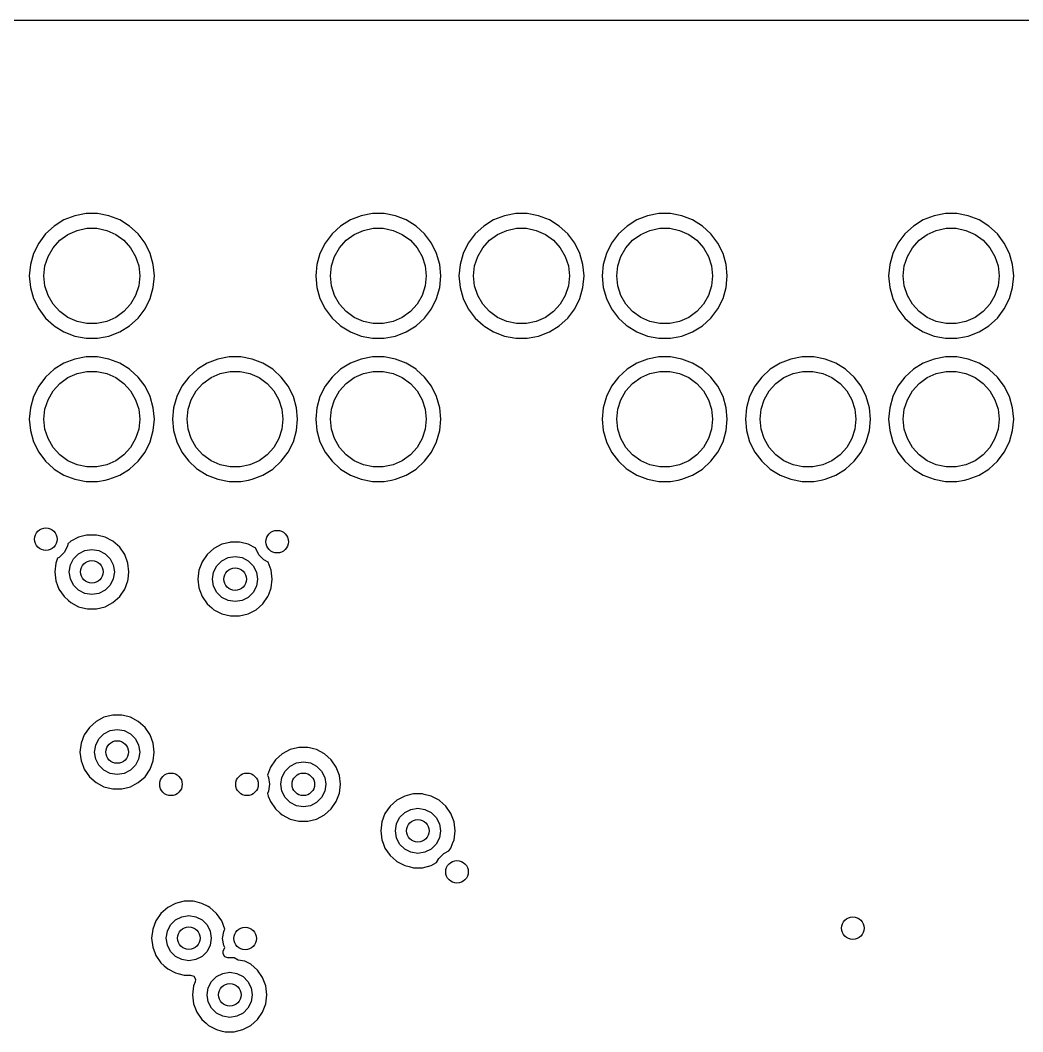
# Model space of a CAD drawing. Extents: x 106.8 to 191.4, y -142.2 to -57.6.
# Drawn here: x 126.21 to 143.99, y -75.55 to -57.61 of the extents above; entities that cross this region are included whole.
import ezdxf

# ---------------------------------------------------------------- set-up
doc = ezdxf.new("R2010")
doc.units = 0
doc.layers.add('BLACK', color=7, linetype='CONTINUOUS')

msp = doc.modelspace()

# ---------------------------------------------------------------- linework, layer by layer
at = {"layer": 'BLACK', "linetype": 'CONTINUOUS'}
for p, q in [((111.602, -57.6091), (186.522, -57.6091)), ((126.983, -61.1507), (126.809, -61.2584)), ((127.174, -61.0767), (126.983, -61.1507)), ((127.375, -61.0391), (127.174, -61.0767)), ((127.579, -61.0391), (127.375, -61.0391)), ((127.375, -61.0391), (127.375, -61.0391)), ((127.781, -61.0767), (127.579, -61.0391)), ((127.579, -61.0391), (127.579, -61.0391)), ((127.972, -61.1507), (127.781, -61.0767)), ((128.146, -61.2584), (127.972, -61.1507)), ((132.063, -61.1507), (131.889, -61.2584)), ((132.254, -61.0767), (132.063, -61.1507)), ((132.455, -61.0391), (132.254, -61.0767)), ((132.659, -61.0391), (132.455, -61.0391)), ((132.455, -61.0391), (132.455, -61.0391)), ((132.861, -61.0767), (132.659, -61.0391)), ((132.659, -61.0391), (132.659, -61.0391)), ((133.052, -61.1507), (132.861, -61.0767)), ((133.226, -61.2584), (133.052, -61.1507)), ((134.603, -61.1507), (134.429, -61.2584)), ((134.794, -61.0767), (134.603, -61.1507)), ((134.995, -61.0391), (134.794, -61.0767)), ((135.199, -61.0391), (134.995, -61.0391)), ((134.995, -61.0391), (134.995, -61.0391)), ((135.401, -61.0767), (135.199, -61.0391)), ((135.199, -61.0391), (135.199, -61.0391)), ((135.592, -61.1507), (135.401, -61.0767)), ((135.766, -61.2584), (135.592, -61.1507)), ((137.143, -61.1507), (136.969, -61.2584)), ((137.334, -61.0767), (137.143, -61.1507)), ((137.535, -61.0391), (137.334, -61.0767)), ((137.739, -61.0391), (137.535, -61.0391)), ((137.535, -61.0391), (137.535, -61.0391)), ((137.941, -61.0767), (137.739, -61.0391)), ((137.739, -61.0391), (137.739, -61.0391)), ((138.132, -61.1507), (137.941, -61.0767)), ((138.306, -61.2584), (138.132, -61.1507)), ((142.223, -61.1507), (142.049, -61.2584)), ((142.414, -61.0767), (142.223, -61.1507)), ((142.615, -61.0391), (142.414, -61.0767)), ((142.819, -61.0391), (142.615, -61.0391)), ((142.615, -61.0391), (142.615, -61.0391)), ((143.021, -61.0767), (142.819, -61.0391)), ((142.819, -61.0391), (142.819, -61.0391)), ((143.212, -61.1507), (143.021, -61.0767)), ((143.386, -61.2584), (143.212, -61.1507)), ((126.809, -61.2584), (126.657, -61.3963)), ((127.052, -61.4075), (127.214, -61.3352)), ((127.214, -61.3352), (127.388, -61.2983)), ((127.388, -61.2983), (127.566, -61.2983)), ((127.566, -61.2983), (127.74, -61.3352)), ((127.74, -61.3352), (127.902, -61.4075)), ((128.297, -61.3963), (128.146, -61.2584)), ((128.146, -61.2584), (128.146, -61.2584)), ((131.889, -61.2584), (131.737, -61.3963)), ((132.132, -61.4075), (132.294, -61.3352)), ((132.294, -61.3352), (132.468, -61.2983)), ((132.468, -61.2983), (132.646, -61.2983)), ((132.646, -61.2983), (132.82, -61.3352)), ((132.82, -61.3352), (132.982, -61.4075)), ((133.377, -61.3963), (133.226, -61.2584)), ((133.226, -61.2584), (133.226, -61.2584)), ((134.429, -61.2584), (134.277, -61.3963)), ((134.672, -61.4075), (134.834, -61.3352)), ((134.834, -61.3352), (135.008, -61.2983)), ((135.008, -61.2983), (135.186, -61.2983)), ((135.186, -61.2983), (135.36, -61.3352)), ((135.36, -61.3352), (135.522, -61.4075)), ((135.917, -61.3963), (135.766, -61.2584)), ((135.766, -61.2584), (135.766, -61.2584)), ((136.969, -61.2584), (136.817, -61.3963)), ((137.212, -61.4075), (137.374, -61.3352)), ((137.374, -61.3352), (137.548, -61.2983)), ((137.548, -61.2983), (137.726, -61.2983)), ((137.726, -61.2983), (137.9, -61.3352)), ((137.9, -61.3352), (138.062, -61.4075)), ((138.457, -61.3963), (138.306, -61.2584)), ((138.306, -61.2584), (138.306, -61.2584)), ((142.049, -61.2584), (141.897, -61.3963)), ((142.292, -61.4075), (142.454, -61.3352)), ((142.454, -61.3352), (142.628, -61.2983)), ((142.628, -61.2983), (142.806, -61.2983)), ((142.806, -61.2983), (142.98, -61.3352)), ((142.98, -61.3352), (143.142, -61.4075)), ((143.537, -61.3963), (143.386, -61.2584)), ((143.386, -61.2584), (143.386, -61.2584)), ((126.657, -61.3963), (126.534, -61.5597)), ((126.789, -61.644), (126.908, -61.5119)), ((126.908, -61.5119), (127.052, -61.4075)), ((127.902, -61.4075), (128.046, -61.5119)), ((128.046, -61.5119), (128.165, -61.644)), ((128.42, -61.5597), (128.297, -61.3963)), ((131.737, -61.3963), (131.614, -61.5597)), ((131.869, -61.644), (131.988, -61.5119)), ((131.988, -61.5119), (132.132, -61.4075)), ((132.982, -61.4075), (133.126, -61.5119)), ((133.126, -61.5119), (133.245, -61.644)), ((133.5, -61.5597), (133.377, -61.3963)), ((134.277, -61.3963), (134.154, -61.5597)), ((134.409, -61.644), (134.528, -61.5119)), ((134.528, -61.5119), (134.672, -61.4075)), ((135.522, -61.4075), (135.666, -61.5119)), ((135.666, -61.5119), (135.785, -61.644)), ((136.04, -61.5597), (135.917, -61.3963)), ((136.817, -61.3963), (136.694, -61.5597)), ((136.949, -61.644), (137.068, -61.5119)), ((137.068, -61.5119), (137.212, -61.4075)), ((138.062, -61.4075), (138.206, -61.5119)), ((138.206, -61.5119), (138.325, -61.644)), ((138.58, -61.5597), (138.457, -61.3963)), ((141.897, -61.3963), (141.774, -61.5597)), ((142.029, -61.644), (142.148, -61.5119)), ((142.148, -61.5119), (142.292, -61.4075)), ((143.142, -61.4075), (143.286, -61.5119)), ((143.286, -61.5119), (143.405, -61.644)), ((143.66, -61.5597), (143.537, -61.3963)), ((126.534, -61.5597), (126.443, -61.7429)), ((126.701, -61.7979), (126.789, -61.644)), ((128.165, -61.644), (128.254, -61.7979)), ((128.511, -61.7429), (128.42, -61.5597)), ((131.614, -61.5597), (131.523, -61.7429)), ((131.781, -61.7979), (131.869, -61.644)), ((133.245, -61.644), (133.334, -61.7979)), ((133.591, -61.7429), (133.5, -61.5597)), ((134.154, -61.5597), (134.063, -61.7429)), ((134.321, -61.7979), (134.409, -61.644)), ((135.785, -61.644), (135.874, -61.7979)), ((136.131, -61.7429), (136.04, -61.5597)), ((136.694, -61.5597), (136.603, -61.7429)), ((136.861, -61.7979), (136.949, -61.644)), ((138.325, -61.644), (138.414, -61.7979)), ((138.671, -61.7429), (138.58, -61.5597)), ((141.774, -61.5597), (141.683, -61.7429)), ((141.941, -61.7979), (142.029, -61.644)), ((143.405, -61.644), (143.494, -61.7979)), ((143.751, -61.7429), (143.66, -61.5597)), ((126.443, -61.7429), (126.387, -61.9398)), ((126.646, -61.9669), (126.701, -61.7979)), ((128.254, -61.7979), (128.309, -61.9669)), ((128.567, -61.9398), (128.511, -61.7429)), ((131.523, -61.7429), (131.467, -61.9398)), ((131.726, -61.9669), (131.781, -61.7979)), ((133.334, -61.7979), (133.389, -61.9669)), ((133.647, -61.9398), (133.591, -61.7429)), ((134.063, -61.7429), (134.007, -61.9398)), ((134.266, -61.9669), (134.321, -61.7979)), ((135.874, -61.7979), (135.929, -61.9669)), ((136.187, -61.9398), (136.131, -61.7429)), ((136.603, -61.7429), (136.547, -61.9398)), ((136.806, -61.9669), (136.861, -61.7979)), ((138.414, -61.7979), (138.469, -61.9669)), ((138.727, -61.9398), (138.671, -61.7429)), ((141.683, -61.7429), (141.627, -61.9398)), ((141.886, -61.9669), (141.941, -61.7979)), ((143.494, -61.7979), (143.549, -61.9669)), ((143.807, -61.9398), (143.751, -61.7429)), ((126.387, -61.9398), (126.368, -62.1436)), ((126.627, -62.1436), (126.646, -61.9669)), ((128.309, -61.9669), (128.327, -62.1436)), ((128.586, -62.1436), (128.567, -61.9398)), ((131.467, -61.9398), (131.448, -62.1436)), ((131.707, -62.1436), (131.726, -61.9669)), ((133.389, -61.9669), (133.407, -62.1436)), ((133.666, -62.1436), (133.647, -61.9398)), ((134.007, -61.9398), (133.988, -62.1436)), ((134.247, -62.1436), (134.266, -61.9669)), ((135.929, -61.9669), (135.947, -62.1436)), ((136.206, -62.1436), (136.187, -61.9398)), ((136.547, -61.9398), (136.528, -62.1436)), ((136.787, -62.1436), (136.806, -61.9669)), ((138.469, -61.9669), (138.487, -62.1436)), ((138.746, -62.1436), (138.727, -61.9398)), ((141.627, -61.9398), (141.608, -62.1436)), ((141.867, -62.1436), (141.886, -61.9669)), ((143.549, -61.9669), (143.567, -62.1436)), ((143.826, -62.1436), (143.807, -61.9398)), ((126.368, -62.1436), (126.387, -62.3474)), ((126.646, -62.3203), (126.627, -62.1436)), ((128.327, -62.1436), (128.309, -62.3203)), ((128.567, -62.3474), (128.586, -62.1436)), ((128.586, -62.1436), (128.586, -62.1436)), ((131.448, -62.1436), (131.467, -62.3474)), ((131.726, -62.3203), (131.707, -62.1436)), ((133.407, -62.1436), (133.389, -62.3203)), ((133.647, -62.3474), (133.666, -62.1436)), ((133.666, -62.1436), (133.666, -62.1436)), ((133.988, -62.1436), (134.007, -62.3474)), ((134.266, -62.3203), (134.247, -62.1436)), ((135.947, -62.1436), (135.929, -62.3203)), ((136.187, -62.3474), (136.206, -62.1436)), ((136.206, -62.1436), (136.206, -62.1436)), ((136.528, -62.1436), (136.547, -62.3474)), ((136.806, -62.3203), (136.787, -62.1436)), ((138.487, -62.1436), (138.469, -62.3203)), ((138.727, -62.3474), (138.746, -62.1436)), ((138.746, -62.1436), (138.746, -62.1436)), ((141.608, -62.1436), (141.627, -62.3474)), ((141.886, -62.3203), (141.867, -62.1436)), ((143.567, -62.1436), (143.549, -62.3203)), ((143.807, -62.3474), (143.826, -62.1436)), ((126.387, -62.3474), (126.443, -62.5443)), ((126.701, -62.4893), (126.646, -62.3203)), ((128.309, -62.3203), (128.254, -62.4893)), ((128.511, -62.5443), (128.567, -62.3474)), ((131.467, -62.3474), (131.523, -62.5443)), ((131.781, -62.4893), (131.726, -62.3203)), ((133.389, -62.3203), (133.334, -62.4893)), ((133.591, -62.5443), (133.647, -62.3474)), ((134.007, -62.3474), (134.063, -62.5443)), ((134.321, -62.4893), (134.266, -62.3203)), ((135.929, -62.3203), (135.874, -62.4893)), ((136.131, -62.5443), (136.187, -62.3474)), ((136.547, -62.3474), (136.603, -62.5443)), ((136.861, -62.4893), (136.806, -62.3203)), ((138.469, -62.3203), (138.414, -62.4893)), ((138.671, -62.5443), (138.727, -62.3474)), ((141.627, -62.3474), (141.683, -62.5443)), ((141.941, -62.4893), (141.886, -62.3203)), ((143.549, -62.3203), (143.494, -62.4893)), ((143.751, -62.5443), (143.807, -62.3474)), ((126.443, -62.5443), (126.534, -62.7275)), ((126.789, -62.6432), (126.701, -62.4893)), ((128.254, -62.4893), (128.165, -62.6432)), ((128.42, -62.7275), (128.511, -62.5443)), ((131.523, -62.5443), (131.614, -62.7275)), ((131.869, -62.6432), (131.781, -62.4893)), ((133.334, -62.4893), (133.245, -62.6432)), ((133.5, -62.7275), (133.591, -62.5443)), ((134.063, -62.5443), (134.154, -62.7275)), ((134.409, -62.6432), (134.321, -62.4893)), ((135.874, -62.4893), (135.785, -62.6432)), ((136.04, -62.7275), (136.131, -62.5443)), ((136.603, -62.5443), (136.694, -62.7275)), ((136.949, -62.6432), (136.861, -62.4893)), ((138.414, -62.4893), (138.325, -62.6432)), ((138.58, -62.7275), (138.671, -62.5443)), ((141.683, -62.5443), (141.774, -62.7275)), ((142.029, -62.6432), (141.941, -62.4893)), ((143.494, -62.4893), (143.405, -62.6432)), ((143.66, -62.7275), (143.751, -62.5443)), ((126.534, -62.7275), (126.534, -62.7275)), ((126.534, -62.7275), (126.534, -62.7275)), ((126.534, -62.7275), (126.657, -62.8909)), ((126.908, -62.7753), (126.789, -62.6432)), ((127.052, -62.8797), (126.908, -62.7753)), ((128.046, -62.7753), (127.902, -62.8797)), ((128.165, -62.6432), (128.046, -62.7753)), ((128.297, -62.8909), (128.42, -62.7275)), ((131.614, -62.7275), (131.614, -62.7275)), ((131.614, -62.7275), (131.614, -62.7275)), ((131.614, -62.7275), (131.737, -62.8909)), ((131.988, -62.7753), (131.869, -62.6432)), ((132.132, -62.8797), (131.988, -62.7753)), ((133.126, -62.7753), (132.982, -62.8797)), ((133.245, -62.6432), (133.126, -62.7753)), ((133.377, -62.8909), (133.5, -62.7275)), ((134.154, -62.7275), (134.154, -62.7275)), ((134.154, -62.7275), (134.154, -62.7275)), ((134.154, -62.7275), (134.277, -62.8909)), ((134.528, -62.7753), (134.409, -62.6432)), ((134.672, -62.8797), (134.528, -62.7753)), ((135.666, -62.7753), (135.522, -62.8797)), ((135.785, -62.6432), (135.666, -62.7753)), ((135.917, -62.8909), (136.04, -62.7275)), ((136.694, -62.7275), (136.694, -62.7275)), ((136.694, -62.7275), (136.694, -62.7275)), ((136.694, -62.7275), (136.817, -62.8909)), ((137.068, -62.7753), (136.949, -62.6432)), ((137.212, -62.8797), (137.068, -62.7753)), ((138.206, -62.7753), (138.062, -62.8797)), ((138.325, -62.6432), (138.206, -62.7753)), ((138.457, -62.8909), (138.58, -62.7275)), ((141.774, -62.7275), (141.774, -62.7275)), ((141.774, -62.7275), (141.774, -62.7275)), ((141.774, -62.7275), (141.897, -62.8909)), ((142.148, -62.7753), (142.029, -62.6432)), ((142.292, -62.8797), (142.148, -62.7753)), ((143.286, -62.7753), (143.142, -62.8797)), ((143.405, -62.6432), (143.286, -62.7753)), ((143.537, -62.8909), (143.66, -62.7275)), ((126.657, -62.8909), (126.795, -63.0166)), ((127.214, -62.952), (127.052, -62.8797)), ((127.388, -62.9889), (127.214, -62.952)), ((127.74, -62.952), (127.566, -62.9889)), ((127.902, -62.8797), (127.74, -62.952)), ((128.146, -63.0288), (128.297, -62.8909)), ((131.737, -62.8909), (131.875, -63.0166)), ((132.294, -62.952), (132.132, -62.8797)), ((132.468, -62.9889), (132.294, -62.952)), ((132.82, -62.952), (132.646, -62.9889)), ((132.982, -62.8797), (132.82, -62.952)), ((133.226, -63.0288), (133.377, -62.8909)), ((134.277, -62.8909), (134.415, -63.0166)), ((134.834, -62.952), (134.672, -62.8797)), ((135.008, -62.9889), (134.834, -62.952)), ((135.36, -62.952), (135.186, -62.9889)), ((135.522, -62.8797), (135.36, -62.952)), ((135.766, -63.0288), (135.917, -62.8909)), ((136.817, -62.8909), (136.955, -63.0166)), ((137.374, -62.952), (137.212, -62.8797)), ((137.548, -62.9889), (137.374, -62.952)), ((137.9, -62.952), (137.726, -62.9889)), ((138.062, -62.8797), (137.9, -62.952)), ((138.306, -63.0288), (138.457, -62.8909)), ((141.897, -62.8909), (142.035, -63.0166)), ((142.454, -62.952), (142.292, -62.8797)), ((142.628, -62.9889), (142.454, -62.952)), ((142.98, -62.952), (142.806, -62.9889)), ((143.142, -62.8797), (142.98, -62.952)), ((143.386, -63.0288), (143.537, -62.8909)), ((126.795, -63.0166), (126.809, -63.0288)), ((126.809, -63.0288), (126.983, -63.1365)), ((126.983, -63.1365), (127.174, -63.2105)), ((127.566, -62.9889), (127.388, -62.9889)), ((127.781, -63.2105), (127.972, -63.1365)), ((127.972, -63.1365), (128.146, -63.0288)), ((131.875, -63.0166), (131.889, -63.0288)), ((131.889, -63.0288), (132.063, -63.1365)), ((132.063, -63.1365), (132.254, -63.2105)), ((132.646, -62.9889), (132.468, -62.9889)), ((132.861, -63.2105), (133.052, -63.1365)), ((133.052, -63.1365), (133.226, -63.0288)), ((134.415, -63.0166), (134.429, -63.0288)), ((134.429, -63.0288), (134.603, -63.1365)), ((134.603, -63.1365), (134.794, -63.2105)), ((135.186, -62.9889), (135.008, -62.9889)), ((135.401, -63.2105), (135.592, -63.1365)), ((135.592, -63.1365), (135.766, -63.0288)), ((136.955, -63.0166), (136.969, -63.0288)), ((136.969, -63.0288), (137.143, -63.1365)), ((137.143, -63.1365), (137.334, -63.2105)), ((137.726, -62.9889), (137.548, -62.9889)), ((137.941, -63.2105), (138.132, -63.1365)), ((138.132, -63.1365), (138.306, -63.0288)), ((142.035, -63.0166), (142.049, -63.0288)), ((142.049, -63.0288), (142.223, -63.1365)), ((142.223, -63.1365), (142.414, -63.2105)), ((142.806, -62.9889), (142.628, -62.9889)), ((143.021, -63.2105), (143.212, -63.1365)), ((143.212, -63.1365), (143.386, -63.0288)), ((127.174, -63.2105), (127.375, -63.2481)), ((127.375, -63.2481), (127.375, -63.2481)), ((127.375, -63.2481), (127.579, -63.2481)), ((127.579, -63.2481), (127.714, -63.223)), ((127.714, -63.223), (127.781, -63.2105)), ((132.254, -63.2105), (132.455, -63.2481)), ((132.455, -63.2481), (132.455, -63.2481)), ((132.455, -63.2481), (132.659, -63.2481)), ((132.659, -63.2481), (132.794, -63.223)), ((132.794, -63.223), (132.861, -63.2105)), ((134.794, -63.2105), (134.995, -63.2481)), ((134.995, -63.2481), (134.995, -63.2481)), ((134.995, -63.2481), (135.199, -63.2481)), ((135.199, -63.2481), (135.334, -63.223)), ((135.334, -63.223), (135.401, -63.2105)), ((137.334, -63.2105), (137.535, -63.2481)), ((137.535, -63.2481), (137.535, -63.2481)), ((137.535, -63.2481), (137.739, -63.2481)), ((137.739, -63.2481), (137.874, -63.223)), ((137.874, -63.223), (137.941, -63.2105)), ((142.414, -63.2105), (142.615, -63.2481)), ((142.615, -63.2481), (142.615, -63.2481)), ((142.615, -63.2481), (142.819, -63.2481)), ((142.819, -63.2481), (142.954, -63.223)), ((142.954, -63.223), (143.021, -63.2105)), ((127.174, -63.6167), (126.983, -63.6907)), ((127.375, -63.5791), (127.174, -63.6167)), ((127.579, -63.5791), (127.375, -63.5791)), ((127.375, -63.5791), (127.375, -63.5791)), ((127.781, -63.6167), (127.579, -63.5791)), ((127.579, -63.5791), (127.579, -63.5791)), ((127.972, -63.6907), (127.781, -63.6167)), ((129.714, -63.6167), (129.523, -63.6907)), ((129.915, -63.5791), (129.714, -63.6167)), ((130.119, -63.5791), (129.915, -63.5791)), ((129.915, -63.5791), (129.915, -63.5791)), ((130.321, -63.6167), (130.119, -63.5791)), ((130.119, -63.5791), (130.119, -63.5791)), ((130.512, -63.6907), (130.321, -63.6167)), ((132.254, -63.6167), (132.063, -63.6907)), ((132.455, -63.5791), (132.254, -63.6167)), ((132.659, -63.5791), (132.455, -63.5791)), ((132.455, -63.5791), (132.455, -63.5791)), ((132.861, -63.6167), (132.659, -63.5791)), ((132.659, -63.5791), (132.659, -63.5791)), ((133.052, -63.6907), (132.861, -63.6167)), ((137.334, -63.6167), (137.143, -63.6907)), ((137.535, -63.5791), (137.334, -63.6167)), ((137.739, -63.5791), (137.535, -63.5791)), ((137.535, -63.5791), (137.535, -63.5791)), ((137.941, -63.6167), (137.739, -63.5791)), ((137.739, -63.5791), (137.739, -63.5791)), ((138.132, -63.6907), (137.941, -63.6167)), ((139.874, -63.6167), (139.683, -63.6907)), ((140.075, -63.5791), (139.874, -63.6167)), ((140.279, -63.5791), (140.075, -63.5791)), ((140.075, -63.5791), (140.075, -63.5791)), ((140.481, -63.6167), (140.279, -63.5791)), ((140.279, -63.5791), (140.279, -63.5791)), ((140.672, -63.6907), (140.481, -63.6167)), ((142.414, -63.6167), (142.223, -63.6907)), ((142.615, -63.5791), (142.414, -63.6167)), ((142.819, -63.5791), (142.615, -63.5791)), ((142.615, -63.5791), (142.615, -63.5791)), ((143.021, -63.6167), (142.819, -63.5791)), ((142.819, -63.5791), (142.819, -63.5791)), ((143.212, -63.6907), (143.021, -63.6167)), ((126.809, -63.7984), (126.657, -63.9363)), ((126.983, -63.6907), (126.809, -63.7984)), ((127.214, -63.8752), (127.388, -63.8383)), ((127.388, -63.8383), (127.566, -63.8383)), ((127.566, -63.8383), (127.74, -63.8752)), ((128.146, -63.7984), (127.972, -63.6907)), ((128.157, -63.8085), (128.146, -63.7984)), ((128.297, -63.9363), (128.157, -63.8085)), ((129.349, -63.7984), (129.197, -63.9363)), ((129.523, -63.6907), (129.349, -63.7984)), ((129.754, -63.8752), (129.928, -63.8383)), ((129.928, -63.8383), (130.106, -63.8383)), ((130.106, -63.8383), (130.28, -63.8752)), ((130.686, -63.7984), (130.512, -63.6907)), ((130.697, -63.8085), (130.686, -63.7984)), ((130.837, -63.9363), (130.697, -63.8085)), ((131.889, -63.7984), (131.737, -63.9363)), ((132.063, -63.6907), (131.889, -63.7984)), ((132.294, -63.8752), (132.468, -63.8383)), ((132.468, -63.8383), (132.646, -63.8383)), ((132.646, -63.8383), (132.82, -63.8752)), ((133.226, -63.7984), (133.052, -63.6907)), ((133.237, -63.8085), (133.226, -63.7984)), ((133.377, -63.9363), (133.237, -63.8085)), ((136.969, -63.7984), (136.817, -63.9363)), ((137.143, -63.6907), (136.969, -63.7984)), ((137.374, -63.8752), (137.548, -63.8383)), ((137.548, -63.8383), (137.726, -63.8383)), ((137.726, -63.8383), (137.9, -63.8752)), ((138.306, -63.7984), (138.132, -63.6907)), ((138.317, -63.8085), (138.306, -63.7984)), ((138.457, -63.9363), (138.317, -63.8085)), ((139.509, -63.7984), (139.357, -63.9363)), ((139.683, -63.6907), (139.509, -63.7984)), ((139.914, -63.8752), (140.088, -63.8383)), ((140.088, -63.8383), (140.266, -63.8383)), ((140.266, -63.8383), (140.44, -63.8752)), ((140.846, -63.7984), (140.672, -63.6907)), ((140.857, -63.8085), (140.846, -63.7984)), ((140.997, -63.9363), (140.857, -63.8085)), ((142.049, -63.7984), (141.897, -63.9363)), ((142.223, -63.6907), (142.049, -63.7984)), ((142.454, -63.8752), (142.628, -63.8383)), ((142.628, -63.8383), (142.806, -63.8383)), ((142.806, -63.8383), (142.98, -63.8752)), ((143.386, -63.7984), (143.212, -63.6907)), ((143.397, -63.8085), (143.386, -63.7984)), ((143.537, -63.9363), (143.397, -63.8085)), ((126.657, -63.9363), (126.534, -64.0997)), ((126.908, -64.0519), (127.052, -63.9475)), ((127.052, -63.9475), (127.214, -63.8752)), ((127.74, -63.8752), (127.902, -63.9475)), ((127.902, -63.9475), (128.046, -64.0519)), ((128.42, -64.0997), (128.297, -63.9363)), ((129.197, -63.9363), (129.074, -64.0997)), ((129.448, -64.0519), (129.592, -63.9475)), ((129.592, -63.9475), (129.754, -63.8752)), ((130.28, -63.8752), (130.442, -63.9475)), ((130.442, -63.9475), (130.586, -64.0519)), ((130.96, -64.0997), (130.837, -63.9363)), ((131.737, -63.9363), (131.614, -64.0997)), ((131.988, -64.0519), (132.132, -63.9475)), ((132.132, -63.9475), (132.294, -63.8752)), ((132.82, -63.8752), (132.982, -63.9475)), ((132.982, -63.9475), (133.126, -64.0519)), ((133.5, -64.0997), (133.377, -63.9363)), ((136.817, -63.9363), (136.694, -64.0997)), ((137.068, -64.0519), (137.212, -63.9475)), ((137.212, -63.9475), (137.374, -63.8752)), ((137.9, -63.8752), (138.062, -63.9475)), ((138.062, -63.9475), (138.206, -64.0519)), ((138.58, -64.0997), (138.457, -63.9363)), ((139.357, -63.9363), (139.234, -64.0997)), ((139.608, -64.0519), (139.752, -63.9475)), ((139.752, -63.9475), (139.914, -63.8752)), ((140.44, -63.8752), (140.602, -63.9475)), ((140.602, -63.9475), (140.746, -64.0519)), ((141.12, -64.0997), (140.997, -63.9363)), ((141.897, -63.9363), (141.774, -64.0997)), ((142.148, -64.0519), (142.292, -63.9475)), ((142.292, -63.9475), (142.454, -63.8752)), ((142.98, -63.8752), (143.142, -63.9475)), ((143.142, -63.9475), (143.286, -64.0519)), ((143.66, -64.0997), (143.537, -63.9363)), ((126.534, -64.0997), (126.443, -64.2829)), ((126.701, -64.3379), (126.789, -64.184)), ((126.789, -64.184), (126.908, -64.0519)), ((128.046, -64.0519), (128.165, -64.184)), ((128.165, -64.184), (128.254, -64.3379)), ((128.511, -64.2829), (128.42, -64.0997)), ((129.074, -64.0997), (128.983, -64.2829)), ((129.241, -64.3379), (129.329, -64.184)), ((129.329, -64.184), (129.448, -64.0519)), ((130.586, -64.0519), (130.705, -64.184)), ((130.705, -64.184), (130.794, -64.3379)), ((131.051, -64.2829), (130.96, -64.0997)), ((131.614, -64.0997), (131.523, -64.2829)), ((131.781, -64.3379), (131.869, -64.184)), ((131.869, -64.184), (131.988, -64.0519)), ((133.126, -64.0519), (133.245, -64.184)), ((133.245, -64.184), (133.334, -64.3379)), ((133.591, -64.2829), (133.5, -64.0997)), ((136.694, -64.0997), (136.603, -64.2829)), ((136.861, -64.3379), (136.949, -64.184)), ((136.949, -64.184), (137.068, -64.0519)), ((138.206, -64.0519), (138.325, -64.184)), ((138.325, -64.184), (138.414, -64.3379)), ((138.671, -64.2829), (138.58, -64.0997)), ((139.234, -64.0997), (139.143, -64.2829)), ((139.401, -64.3379), (139.489, -64.184)), ((139.489, -64.184), (139.608, -64.0519)), ((140.746, -64.0519), (140.865, -64.184)), ((140.865, -64.184), (140.954, -64.3379)), ((141.211, -64.2829), (141.12, -64.0997)), ((141.774, -64.0997), (141.683, -64.2829)), ((141.941, -64.3379), (142.029, -64.184)), ((142.029, -64.184), (142.148, -64.0519)), ((143.286, -64.0519), (143.405, -64.184)), ((143.405, -64.184), (143.494, -64.3379)), ((143.751, -64.2829), (143.66, -64.0997)), ((126.443, -64.2829), (126.387, -64.4798)), ((126.646, -64.5069), (126.701, -64.3379)), ((128.254, -64.3379), (128.309, -64.5069)), ((128.567, -64.4798), (128.511, -64.2829)), ((128.983, -64.2829), (128.927, -64.4798)), ((129.186, -64.5069), (129.241, -64.3379)), ((130.794, -64.3379), (130.849, -64.5069)), ((131.107, -64.4798), (131.051, -64.2829)), ((131.523, -64.2829), (131.467, -64.4798)), ((131.726, -64.5069), (131.781, -64.3379)), ((133.334, -64.3379), (133.389, -64.5069)), ((133.647, -64.4798), (133.591, -64.2829)), ((136.603, -64.2829), (136.547, -64.4798)), ((136.806, -64.5069), (136.861, -64.3379)), ((138.414, -64.3379), (138.469, -64.5069)), ((138.727, -64.4798), (138.671, -64.2829)), ((139.143, -64.2829), (139.087, -64.4798)), ((139.346, -64.5069), (139.401, -64.3379)), ((140.954, -64.3379), (141.009, -64.5069)), ((141.267, -64.4798), (141.211, -64.2829)), ((141.683, -64.2829), (141.627, -64.4798)), ((141.886, -64.5069), (141.941, -64.3379)), ((143.494, -64.3379), (143.549, -64.5069)), ((143.807, -64.4798), (143.751, -64.2829)), ((126.387, -64.4798), (126.368, -64.6836)), ((126.627, -64.6836), (126.646, -64.5069)), ((128.309, -64.5069), (128.327, -64.6836)), ((128.586, -64.6836), (128.567, -64.4798)), ((128.927, -64.4798), (128.908, -64.6836)), ((129.167, -64.6836), (129.186, -64.5069)), ((130.849, -64.5069), (130.867, -64.6836)), ((131.126, -64.6836), (131.107, -64.4798)), ((131.467, -64.4798), (131.448, -64.6836)), ((131.707, -64.6836), (131.726, -64.5069)), ((133.389, -64.5069), (133.407, -64.6836)), ((133.666, -64.6836), (133.647, -64.4798)), ((136.547, -64.4798), (136.528, -64.6836)), ((136.787, -64.6836), (136.806, -64.5069)), ((138.469, -64.5069), (138.487, -64.6836)), ((138.746, -64.6836), (138.727, -64.4798)), ((139.087, -64.4798), (139.068, -64.6836)), ((139.327, -64.6836), (139.346, -64.5069)), ((141.009, -64.5069), (141.027, -64.6836)), ((141.286, -64.6836), (141.267, -64.4798)), ((141.627, -64.4798), (141.608, -64.6836)), ((141.867, -64.6836), (141.886, -64.5069)), ((143.549, -64.5069), (143.567, -64.6836)), ((143.826, -64.6836), (143.807, -64.4798)), ((126.368, -64.6836), (126.387, -64.8874)), ((126.646, -64.8603), (126.627, -64.6836)), ((128.327, -64.6836), (128.309, -64.8603)), ((128.567, -64.8874), (128.586, -64.6836)), ((128.908, -64.6836), (128.927, -64.8874)), ((129.186, -64.8603), (129.167, -64.6836)), ((130.867, -64.6836), (130.849, -64.8603)), ((131.107, -64.8874), (131.126, -64.6836)), ((131.448, -64.6836), (131.467, -64.8874)), ((131.726, -64.8603), (131.707, -64.6836)), ((133.407, -64.6836), (133.389, -64.8603)), ((133.647, -64.8874), (133.666, -64.6836)), ((136.528, -64.6836), (136.547, -64.8874)), ((136.806, -64.8603), (136.787, -64.6836)), ((138.487, -64.6836), (138.469, -64.8603)), ((138.727, -64.8874), (138.746, -64.6836)), ((139.068, -64.6836), (139.087, -64.8874)), ((139.346, -64.8603), (139.327, -64.6836)), ((141.027, -64.6836), (141.009, -64.8603)), ((141.267, -64.8874), (141.286, -64.6836)), ((141.608, -64.6836), (141.627, -64.8874)), ((141.886, -64.8603), (141.867, -64.6836)), ((143.567, -64.6836), (143.549, -64.8603)), ((143.807, -64.8874), (143.826, -64.6836)), ((126.387, -64.8874), (126.443, -65.0843)), ((126.701, -65.0293), (126.646, -64.8603)), ((128.309, -64.8603), (128.254, -65.0293)), ((128.511, -65.0843), (128.567, -64.8874)), ((128.927, -64.8874), (128.983, -65.0843)), ((129.241, -65.0293), (129.186, -64.8603)), ((130.849, -64.8603), (130.794, -65.0293)), ((131.051, -65.0843), (131.107, -64.8874)), ((131.467, -64.8874), (131.523, -65.0843)), ((131.781, -65.0293), (131.726, -64.8603)), ((133.389, -64.8603), (133.334, -65.0293)), ((133.591, -65.0843), (133.647, -64.8874)), ((136.547, -64.8874), (136.603, -65.0843)), ((136.861, -65.0293), (136.806, -64.8603)), ((138.469, -64.8603), (138.414, -65.0293)), ((138.671, -65.0843), (138.727, -64.8874)), ((139.087, -64.8874), (139.143, -65.0843)), ((139.401, -65.0293), (139.346, -64.8603)), ((141.009, -64.8603), (140.954, -65.0293)), ((141.211, -65.0843), (141.267, -64.8874)), ((141.627, -64.8874), (141.683, -65.0843)), ((141.941, -65.0293), (141.886, -64.8603)), ((143.549, -64.8603), (143.494, -65.0293)), ((143.751, -65.0843), (143.807, -64.8874)), ((126.443, -65.0843), (126.534, -65.2675)), ((126.789, -65.1832), (126.701, -65.0293)), ((128.254, -65.0293), (128.165, -65.1832)), ((128.42, -65.2675), (128.511, -65.0843)), ((128.983, -65.0843), (129.074, -65.2675)), ((129.329, -65.1832), (129.241, -65.0293)), ((130.794, -65.0293), (130.705, -65.1832)), ((130.96, -65.2675), (131.051, -65.0843)), ((131.523, -65.0843), (131.614, -65.2675)), ((131.869, -65.1832), (131.781, -65.0293)), ((133.334, -65.0293), (133.245, -65.1832)), ((133.5, -65.2675), (133.591, -65.0843)), ((136.603, -65.0843), (136.694, -65.2675)), ((136.949, -65.1832), (136.861, -65.0293)), ((138.414, -65.0293), (138.325, -65.1832)), ((138.58, -65.2675), (138.671, -65.0843)), ((139.143, -65.0843), (139.234, -65.2675)), ((139.489, -65.1832), (139.401, -65.0293)), ((140.954, -65.0293), (140.865, -65.1832)), ((141.12, -65.2675), (141.211, -65.0843)), ((141.683, -65.0843), (141.774, -65.2675)), ((142.029, -65.1832), (141.941, -65.0293)), ((143.494, -65.0293), (143.405, -65.1832)), ((143.66, -65.2675), (143.751, -65.0843)), ((126.534, -65.2675), (126.534, -65.2675)), ((126.534, -65.2675), (126.534, -65.2675)), ((126.534, -65.2675), (126.657, -65.4309)), ((126.908, -65.3153), (126.789, -65.1832)), ((128.165, -65.1832), (128.046, -65.3153)), ((128.297, -65.4309), (128.42, -65.2675)), ((129.074, -65.2675), (129.074, -65.2675)), ((129.074, -65.2675), (129.074, -65.2675)), ((129.074, -65.2675), (129.197, -65.4309)), ((129.448, -65.3153), (129.329, -65.1832)), ((130.705, -65.1832), (130.586, -65.3153)), ((130.837, -65.4309), (130.96, -65.2675)), ((131.614, -65.2675), (131.614, -65.2675)), ((131.614, -65.2675), (131.614, -65.2675)), ((131.614, -65.2675), (131.737, -65.4309)), ((131.988, -65.3153), (131.869, -65.1832)), ((133.245, -65.1832), (133.126, -65.3153)), ((133.377, -65.4309), (133.5, -65.2675)), ((136.694, -65.2675), (136.694, -65.2675)), ((136.694, -65.2675), (136.694, -65.2675)), ((136.694, -65.2675), (136.817, -65.4309)), ((137.068, -65.3153), (136.949, -65.1832)), ((138.325, -65.1832), (138.206, -65.3153)), ((138.457, -65.4309), (138.58, -65.2675)), ((139.234, -65.2675), (139.234, -65.2675)), ((139.234, -65.2675), (139.234, -65.2675)), ((139.234, -65.2675), (139.357, -65.4309)), ((139.608, -65.3153), (139.489, -65.1832)), ((140.865, -65.1832), (140.746, -65.3153)), ((140.997, -65.4309), (141.12, -65.2675)), ((141.774, -65.2675), (141.774, -65.2675)), ((141.774, -65.2675), (141.774, -65.2675)), ((141.774, -65.2675), (141.897, -65.4309)), ((142.148, -65.3153), (142.029, -65.1832)), ((143.405, -65.1832), (143.286, -65.3153)), ((143.537, -65.4309), (143.66, -65.2675)), ((126.657, -65.4309), (126.795, -65.5566)), ((127.052, -65.4197), (126.908, -65.3153)), ((127.214, -65.492), (127.052, -65.4197)), ((127.902, -65.4197), (127.74, -65.492)), ((128.046, -65.3153), (127.902, -65.4197)), ((128.146, -65.5688), (128.297, -65.4309)), ((129.197, -65.4309), (129.335, -65.5566)), ((129.592, -65.4197), (129.448, -65.3153)), ((129.754, -65.492), (129.592, -65.4197)), ((130.442, -65.4197), (130.28, -65.492)), ((130.586, -65.3153), (130.442, -65.4197)), ((130.686, -65.5688), (130.837, -65.4309)), ((131.737, -65.4309), (131.875, -65.5566)), ((132.132, -65.4197), (131.988, -65.3153)), ((132.294, -65.492), (132.132, -65.4197)), ((132.982, -65.4197), (132.82, -65.492)), ((133.126, -65.3153), (132.982, -65.4197)), ((133.226, -65.5688), (133.377, -65.4309)), ((136.817, -65.4309), (136.955, -65.5566)), ((137.212, -65.4197), (137.068, -65.3153)), ((137.374, -65.492), (137.212, -65.4197)), ((138.062, -65.4197), (137.9, -65.492)), ((138.206, -65.3153), (138.062, -65.4197)), ((138.306, -65.5688), (138.457, -65.4309)), ((139.357, -65.4309), (139.495, -65.5566)), ((139.752, -65.4197), (139.608, -65.3153)), ((139.914, -65.492), (139.752, -65.4197)), ((140.602, -65.4197), (140.44, -65.492)), ((140.746, -65.3153), (140.602, -65.4197)), ((140.846, -65.5688), (140.997, -65.4309)), ((141.897, -65.4309), (142.035, -65.5566)), ((142.292, -65.4197), (142.148, -65.3153)), ((142.454, -65.492), (142.292, -65.4197)), ((143.142, -65.4197), (142.98, -65.492)), ((143.286, -65.3153), (143.142, -65.4197)), ((143.386, -65.5688), (143.537, -65.4309)), ((126.795, -65.5566), (126.809, -65.5688)), ((126.809, -65.5688), (126.983, -65.6765)), ((127.388, -65.5289), (127.214, -65.492)), ((127.566, -65.5289), (127.388, -65.5289)), ((127.74, -65.492), (127.566, -65.5289)), ((127.972, -65.6765), (128.146, -65.5688)), ((129.335, -65.5566), (129.349, -65.5688)), ((129.349, -65.5688), (129.523, -65.6765)), ((129.928, -65.5289), (129.754, -65.492)), ((130.106, -65.5289), (129.928, -65.5289)), ((130.28, -65.492), (130.106, -65.5289)), ((130.512, -65.6765), (130.686, -65.5688)), ((131.875, -65.5566), (131.889, -65.5688)), ((131.889, -65.5688), (132.063, -65.6765)), ((132.468, -65.5289), (132.294, -65.492)), ((132.646, -65.5289), (132.468, -65.5289)), ((132.82, -65.492), (132.646, -65.5289)), ((133.052, -65.6765), (133.226, -65.5688)), ((136.955, -65.5566), (136.969, -65.5688)), ((136.969, -65.5688), (137.143, -65.6765)), ((137.548, -65.5289), (137.374, -65.492)), ((137.726, -65.5289), (137.548, -65.5289)), ((137.9, -65.492), (137.726, -65.5289)), ((138.132, -65.6765), (138.306, -65.5688)), ((139.495, -65.5566), (139.509, -65.5688)), ((139.509, -65.5688), (139.683, -65.6765)), ((140.088, -65.5289), (139.914, -65.492)), ((140.266, -65.5289), (140.088, -65.5289)), ((140.44, -65.492), (140.266, -65.5289)), ((140.672, -65.6765), (140.846, -65.5688)), ((142.035, -65.5566), (142.049, -65.5688)), ((142.049, -65.5688), (142.223, -65.6765)), ((142.628, -65.5289), (142.454, -65.492)), ((142.806, -65.5289), (142.628, -65.5289)), ((142.98, -65.492), (142.806, -65.5289)), ((143.212, -65.6765), (143.386, -65.5688)), ((126.983, -65.6765), (127.174, -65.7505)), ((127.174, -65.7505), (127.375, -65.7881)), ((127.375, -65.7881), (127.375, -65.7881)), ((127.375, -65.7881), (127.579, -65.7881)), ((127.579, -65.7881), (127.714, -65.763)), ((127.714, -65.763), (127.781, -65.7505)), ((127.781, -65.7505), (127.972, -65.6765)), ((129.523, -65.6765), (129.714, -65.7505)), ((129.714, -65.7505), (129.915, -65.7881)), ((129.915, -65.7881), (129.915, -65.7881)), ((129.915, -65.7881), (130.119, -65.7881)), ((130.119, -65.7881), (130.254, -65.763)), ((130.254, -65.763), (130.321, -65.7505)), ((130.321, -65.7505), (130.512, -65.6765)), ((132.063, -65.6765), (132.254, -65.7505)), ((132.254, -65.7505), (132.455, -65.7881)), ((132.455, -65.7881), (132.455, -65.7881)), ((132.455, -65.7881), (132.659, -65.7881)), ((132.659, -65.7881), (132.794, -65.763)), ((132.794, -65.763), (132.861, -65.7505)), ((132.861, -65.7505), (133.052, -65.6765)), ((137.143, -65.6765), (137.334, -65.7505)), ((137.334, -65.7505), (137.535, -65.7881)), ((137.535, -65.7881), (137.535, -65.7881)), ((137.535, -65.7881), (137.739, -65.7881)), ((137.739, -65.7881), (137.874, -65.763)), ((137.874, -65.763), (137.941, -65.7505)), ((137.941, -65.7505), (138.132, -65.6765)), ((139.683, -65.6765), (139.874, -65.7505)), ((139.874, -65.7505), (140.075, -65.7881)), ((140.075, -65.7881), (140.075, -65.7881)), ((140.075, -65.7881), (140.279, -65.7881)), ((140.279, -65.7881), (140.414, -65.763)), ((140.414, -65.763), (140.481, -65.7505)), ((140.481, -65.7505), (140.672, -65.6765)), ((142.223, -65.6765), (142.414, -65.7505)), ((142.414, -65.7505), (142.615, -65.7881)), ((142.615, -65.7881), (142.615, -65.7881)), ((142.615, -65.7881), (142.819, -65.7881)), ((142.819, -65.7881), (142.954, -65.763)), ((142.954, -65.763), (143.021, -65.7505)), ((143.021, -65.7505), (143.212, -65.6765)), ((127.05, -66.8969), (127.043, -66.9364)), ((127.103, -66.85), (127.05, -66.8969)), ((127.243, -66.7761), (127.103, -66.85)), ((127.382, -66.742), (127.243, -66.7761)), ((127.398, -66.7381), (127.382, -66.742)), ((127.557, -66.7381), (127.398, -66.7381)), ((127.587, -66.7456), (127.557, -66.7381)), ((127.711, -66.7761), (127.587, -66.7456)), ((127.852, -66.85), (127.711, -66.7761)), ((127.971, -66.9554), (127.852, -66.85)), ((127.852, -66.85), (127.852, -66.85)), ((129.783, -66.9031), (129.643, -66.977)), ((129.922, -66.869), (129.783, -66.9031)), ((129.938, -66.8651), (129.922, -66.869)), ((130.097, -66.8651), (129.938, -66.8651)), ((130.127, -66.8726), (130.097, -66.8651)), ((130.251, -66.9031), (130.127, -66.8726)), ((130.383, -66.9725), (130.251, -66.9031)), ((126.987, -67.0479), (126.898, -67.1364)), ((127.043, -66.9364), (126.987, -67.0479)), ((127.153, -67.1575), (127.242, -67.069)), ((127.242, -67.069), (127.353, -67.0122)), ((127.353, -67.0122), (127.477, -66.9926)), ((127.477, -66.9926), (127.601, -67.0122)), ((127.601, -67.0122), (127.712, -67.069)), ((127.712, -67.069), (127.801, -67.1575)), ((128.061, -67.0862), (127.971, -66.9554)), ((128.117, -67.2348), (128.061, -67.0862)), ((129.524, -67.0824), (129.433, -67.2132)), ((129.643, -66.977), (129.524, -67.0824)), ((130.384, -66.9797), (130.383, -66.9725)), ((130.441, -67.0913), (130.384, -66.9797)), ((126.837, -67.2348), (126.818, -67.3926)), ((126.869, -67.1514), (126.837, -67.2348)), ((126.898, -67.1364), (126.869, -67.1514)), ((127.097, -67.269), (127.153, -67.1575)), ((127.801, -67.1575), (127.858, -67.269)), ((128.136, -67.3926), (128.117, -67.2348)), ((129.433, -67.2132), (129.377, -67.3618)), ((129.693, -67.2845), (129.782, -67.196)), ((129.782, -67.196), (129.893, -67.1392)), ((129.893, -67.1392), (130.017, -67.1196)), ((130.017, -67.1196), (130.141, -67.1392)), ((130.141, -67.1392), (130.252, -67.196)), ((130.252, -67.196), (130.341, -67.2845)), ((130.53, -67.1797), (130.441, -67.0913)), ((130.602, -67.2168), (130.53, -67.1797)), ((130.657, -67.3618), (130.602, -67.2168)), ((126.818, -67.3926), (126.837, -67.5504)), ((127.077, -67.3926), (127.097, -67.269)), ((127.097, -67.5162), (127.077, -67.3926)), ((127.858, -67.269), (127.877, -67.3926)), ((127.877, -67.3926), (127.858, -67.5162)), ((128.121, -67.5196), (128.136, -67.3926)), ((129.377, -67.3618), (129.358, -67.5196)), ((129.617, -67.5196), (129.637, -67.396)), ((129.637, -67.396), (129.693, -67.2845)), ((130.341, -67.2845), (130.398, -67.396)), ((130.398, -67.396), (130.417, -67.5196)), ((130.676, -67.5196), (130.657, -67.3618)), ((126.837, -67.5504), (126.869, -67.6348)), ((127.153, -67.6277), (127.097, -67.5162)), ((127.858, -67.5162), (127.801, -67.6277)), ((128.061, -67.699), (128.117, -67.5504)), ((128.117, -67.5504), (128.121, -67.5196)), ((129.358, -67.5196), (129.377, -67.6774)), ((129.637, -67.6432), (129.617, -67.5196)), ((130.417, -67.5196), (130.398, -67.6432)), ((130.657, -67.6774), (130.676, -67.5196)), ((126.869, -67.6348), (126.893, -67.699)), ((126.893, -67.699), (126.984, -67.8298)), ((127.242, -67.7162), (127.153, -67.6277)), ((127.353, -67.773), (127.242, -67.7162)), ((127.477, -67.7926), (127.353, -67.773)), ((127.601, -67.773), (127.477, -67.7926)), ((127.712, -67.7162), (127.601, -67.773)), ((127.801, -67.6277), (127.712, -67.7162)), ((127.971, -67.8298), (128.061, -67.699)), ((129.377, -67.6774), (129.394, -67.7218)), ((129.394, -67.7218), (129.433, -67.826)), ((129.693, -67.7547), (129.637, -67.6432)), ((129.782, -67.8432), (129.693, -67.7547)), ((130.341, -67.7547), (130.252, -67.8432)), ((130.398, -67.6432), (130.341, -67.7547)), ((130.601, -67.826), (130.614, -67.7926)), ((130.614, -67.7926), (130.657, -67.6774)), ((126.984, -67.8298), (127.064, -67.9011)), ((127.064, -67.9011), (127.103, -67.9352)), ((127.103, -67.9352), (127.243, -68.0091)), ((127.711, -68.0091), (127.852, -67.9352)), ((127.852, -67.9352), (127.971, -67.8298)), ((129.433, -67.826), (129.524, -67.9568)), ((129.524, -67.9568), (129.604, -68.0281)), ((129.893, -67.9), (129.782, -67.8432)), ((130.017, -67.9196), (129.893, -67.9)), ((130.141, -67.9), (130.017, -67.9196)), ((130.252, -67.8432), (130.141, -67.9)), ((130.392, -68.0622), (130.511, -67.9568)), ((130.511, -67.9568), (130.601, -67.826)), ((127.243, -68.0091), (127.32, -68.0281)), ((127.32, -68.0281), (127.398, -68.0471)), ((127.398, -68.0471), (127.398, -68.0471)), ((127.398, -68.0471), (127.557, -68.0471)), ((127.557, -68.0471), (127.711, -68.0091)), ((127.557, -68.0471), (127.557, -68.0471)), ((129.604, -68.0281), (129.643, -68.0622)), ((129.643, -68.0622), (129.783, -68.1361)), ((129.783, -68.1361), (129.86, -68.1551)), ((129.86, -68.1551), (129.938, -68.1741)), ((130.097, -68.1741), (130.251, -68.1361)), ((130.251, -68.1361), (130.392, -68.0622)), ((129.938, -68.1741), (129.938, -68.1741)), ((129.938, -68.1741), (130.097, -68.1741)), ((130.097, -68.1741), (130.097, -68.1741)), ((127.821, -69.9384), (127.692, -69.9701)), ((127.847, -69.9321), (127.821, -69.9384)), ((128.006, -69.9321), (127.847, -69.9321)), ((128.036, -69.9396), (128.006, -69.9321)), ((128.16, -69.9701), (128.036, -69.9396)), ((127.552, -70.044), (127.433, -70.1494)), ((127.692, -69.9701), (127.552, -70.044)), ((128.301, -70.044), (128.16, -69.9701)), ((128.42, -70.1494), (128.301, -70.044)), ((128.301, -70.044), (128.301, -70.044)), ((127.342, -70.2802), (127.286, -70.4288)), ((127.433, -70.1494), (127.342, -70.2802)), ((127.602, -70.3515), (127.691, -70.263)), ((127.691, -70.263), (127.802, -70.2062)), ((127.802, -70.2062), (127.926, -70.1866)), ((127.926, -70.1866), (128.05, -70.2062)), ((128.05, -70.2062), (128.161, -70.263)), ((128.161, -70.263), (128.25, -70.3515)), ((128.51, -70.2802), (128.42, -70.1494)), ((128.566, -70.4288), (128.51, -70.2802)), ((127.286, -70.4288), (127.267, -70.5866)), ((127.526, -70.5866), (127.546, -70.463)), ((127.546, -70.463), (127.602, -70.3515)), ((128.25, -70.3515), (128.307, -70.463)), ((128.307, -70.463), (128.326, -70.5866)), ((128.585, -70.5866), (128.566, -70.4288)), ((127.267, -70.5866), (127.286, -70.7444)), ((127.546, -70.7102), (127.526, -70.5866)), ((128.326, -70.5866), (128.307, -70.7102)), ((128.566, -70.7444), (128.585, -70.5866)), ((130.854, -70.6165), (130.735, -70.7219)), ((130.994, -70.5426), (130.854, -70.6165)), ((131.123, -70.5109), (130.994, -70.5426)), ((131.149, -70.5046), (131.123, -70.5109)), ((131.308, -70.5046), (131.149, -70.5046)), ((131.338, -70.5121), (131.308, -70.5046)), ((131.411, -70.5301), (131.338, -70.5121)), ((131.462, -70.5426), (131.411, -70.5301)), ((131.603, -70.6165), (131.462, -70.5426)), ((131.722, -70.7219), (131.603, -70.6165)), ((131.603, -70.6165), (131.603, -70.6165)), ((127.286, -70.7444), (127.321, -70.8367)), ((127.321, -70.8367), (127.342, -70.893)), ((127.602, -70.8217), (127.546, -70.7102)), ((127.691, -70.9102), (127.602, -70.8217)), ((128.25, -70.8217), (128.161, -70.9102)), ((128.307, -70.7102), (128.25, -70.8217)), ((128.51, -70.893), (128.566, -70.7444)), ((130.644, -70.8527), (130.59, -70.9972)), ((130.735, -70.7219), (130.644, -70.8527)), ((130.904, -70.924), (130.993, -70.8355)), ((130.993, -70.8355), (131.104, -70.7787)), ((131.104, -70.7787), (131.228, -70.7591)), ((131.228, -70.7591), (131.352, -70.7787)), ((131.352, -70.7787), (131.463, -70.8355)), ((131.463, -70.8355), (131.552, -70.924)), ((131.812, -70.8527), (131.722, -70.7219)), ((131.868, -71.0013), (131.812, -70.8527)), ((127.342, -70.893), (127.433, -71.0238)), ((127.433, -71.0238), (127.552, -71.1292)), ((127.802, -70.967), (127.691, -70.9102)), ((127.926, -70.9866), (127.802, -70.967)), ((128.05, -70.967), (127.926, -70.9866)), ((128.161, -70.9102), (128.05, -70.967)), ((128.301, -71.1292), (128.42, -71.0238)), ((128.42, -71.0238), (128.51, -70.893)), ((130.59, -70.9972), (130.609, -71.0355)), ((130.848, -71.0355), (130.904, -70.924)), ((131.552, -70.924), (131.609, -71.0355)), ((131.887, -71.1591), (131.868, -71.0013)), ((127.552, -71.1292), (127.552, -71.1292)), ((127.552, -71.1292), (127.692, -71.2031)), ((127.692, -71.2031), (127.769, -71.2221)), ((128.006, -71.2411), (128.16, -71.2031)), ((128.16, -71.2031), (128.244, -71.1591)), ((128.244, -71.1591), (128.301, -71.1292)), ((130.609, -71.0355), (130.629, -71.1591)), ((130.629, -71.1591), (130.609, -71.2827)), ((130.828, -71.1591), (130.848, -71.0355)), ((130.848, -71.2827), (130.828, -71.1591)), ((131.609, -71.0355), (131.628, -71.1591)), ((131.628, -71.1591), (131.609, -71.2827)), ((131.868, -71.3169), (131.887, -71.1591)), ((127.769, -71.2221), (127.847, -71.2411)), ((127.847, -71.2411), (127.847, -71.2411)), ((127.847, -71.2411), (128.006, -71.2411)), ((128.006, -71.2411), (128.006, -71.2411)), ((130.609, -71.2827), (130.59, -71.321)), ((130.59, -71.321), (130.607, -71.3671)), ((130.607, -71.3671), (130.644, -71.4655)), ((130.904, -71.3942), (130.848, -71.2827)), ((131.609, -71.2827), (131.552, -71.3942)), ((131.812, -71.4655), (131.868, -71.3169)), ((133.026, -71.3671), (132.886, -71.441)), ((133.155, -71.3354), (133.026, -71.3671)), ((133.181, -71.3291), (133.155, -71.3354)), ((133.34, -71.3291), (133.181, -71.3291)), ((133.37, -71.3366), (133.34, -71.3291)), ((133.494, -71.3671), (133.37, -71.3366)), ((133.635, -71.441), (133.494, -71.3671)), ((130.644, -71.4655), (130.735, -71.5963)), ((130.993, -71.4827), (130.904, -71.3942)), ((131.104, -71.5395), (130.993, -71.4827)), ((131.228, -71.5591), (131.104, -71.5395)), ((131.352, -71.5395), (131.228, -71.5591)), ((131.463, -71.4827), (131.352, -71.5395)), ((131.552, -71.3942), (131.463, -71.4827)), ((131.722, -71.5963), (131.812, -71.4655)), ((132.767, -71.5464), (132.676, -71.6772)), ((132.886, -71.441), (132.767, -71.5464)), ((133.635, -71.441), (133.635, -71.441)), ((133.648, -71.4532), (133.635, -71.441)), ((133.754, -71.5464), (133.648, -71.4532)), ((133.844, -71.6772), (133.754, -71.5464)), ((130.735, -71.5963), (130.816, -71.668)), ((130.816, -71.668), (130.854, -71.7017)), ((130.854, -71.7017), (130.994, -71.7756)), ((131.462, -71.7756), (131.603, -71.7017)), ((131.603, -71.7017), (131.722, -71.5963)), ((132.676, -71.6772), (132.62, -71.8258)), ((132.88, -71.86), (132.936, -71.7485)), ((132.936, -71.7485), (133.025, -71.66)), ((133.025, -71.66), (133.136, -71.6032)), ((133.136, -71.6032), (133.26, -71.5836)), ((133.26, -71.5836), (133.384, -71.6032)), ((133.384, -71.6032), (133.495, -71.66)), ((133.495, -71.66), (133.584, -71.7485)), ((133.584, -71.7485), (133.641, -71.86)), ((133.9, -71.8258), (133.844, -71.6772)), ((130.994, -71.7756), (131.071, -71.7946)), ((131.071, -71.7946), (131.149, -71.8136)), ((131.149, -71.8136), (131.149, -71.8136)), ((131.149, -71.8136), (131.308, -71.8136)), ((131.308, -71.8136), (131.462, -71.7756)), ((131.308, -71.8136), (131.308, -71.8136)), ((132.62, -71.8258), (132.601, -71.9836)), ((132.86, -71.9836), (132.88, -71.86)), ((133.641, -71.86), (133.66, -71.9836)), ((133.919, -71.9836), (133.9, -71.8258)), ((132.601, -71.9836), (132.62, -72.1414)), ((132.88, -72.1072), (132.86, -71.9836)), ((132.936, -72.2187), (132.88, -72.1072)), ((133.641, -72.1072), (133.584, -72.2187)), ((133.66, -71.9836), (133.641, -72.1072)), ((133.9, -72.1414), (133.919, -71.9836)), ((132.62, -72.1414), (132.643, -72.202)), ((132.643, -72.202), (132.676, -72.29)), ((132.676, -72.29), (132.767, -72.4208)), ((133.025, -72.3072), (132.936, -72.2187)), ((133.584, -72.2187), (133.495, -72.3072)), ((133.809, -72.3402), (133.844, -72.29)), ((133.844, -72.29), (133.874, -72.2106)), ((133.874, -72.2106), (133.9, -72.1414)), ((132.767, -72.4208), (132.875, -72.517)), ((133.136, -72.364), (133.025, -72.3072)), ((133.26, -72.3836), (133.136, -72.364)), ((133.384, -72.364), (133.26, -72.3836)), ((133.495, -72.3072), (133.384, -72.364)), ((133.63, -72.475), (133.718, -72.3865)), ((133.718, -72.3865), (133.809, -72.3402)), ((132.875, -72.517), (132.886, -72.5262)), ((132.886, -72.5262), (133.026, -72.6001)), ((133.026, -72.6001), (133.103, -72.6191)), ((133.103, -72.6191), (133.181, -72.6381)), ((133.181, -72.6381), (133.181, -72.6381)), ((133.181, -72.6381), (133.34, -72.6381)), ((133.34, -72.6381), (133.494, -72.6001)), ((133.34, -72.6381), (133.34, -72.6381)), ((133.494, -72.6001), (133.592, -72.5483)), ((133.592, -72.5483), (133.63, -72.475)), ((128.822, -73.3439), (128.703, -73.4493)), ((128.962, -73.27), (128.822, -73.3439)), ((129.091, -73.2383), (128.962, -73.27)), ((129.117, -73.232), (129.091, -73.2383)), ((129.276, -73.232), (129.117, -73.232)), ((129.306, -73.2395), (129.276, -73.232)), ((129.43, -73.27), (129.306, -73.2395)), ((129.539, -73.3272), (129.43, -73.27)), ((129.571, -73.3439), (129.539, -73.3272)), ((129.69, -73.4493), (129.571, -73.3439)), ((129.571, -73.3439), (129.571, -73.3439)), ((128.703, -73.4493), (128.612, -73.5801)), ((128.961, -73.5629), (129.073, -73.5061)), ((129.073, -73.5061), (129.196, -73.4865)), ((129.196, -73.4865), (129.32, -73.5061)), ((129.32, -73.5061), (129.431, -73.5629)), ((129.78, -73.5801), (129.69, -73.4493)), ((128.612, -73.5801), (128.556, -73.7287)), ((128.816, -73.7629), (128.873, -73.6514)), ((128.873, -73.6514), (128.961, -73.5629)), ((129.431, -73.5629), (129.52, -73.6514)), ((129.52, -73.6514), (129.577, -73.7629)), ((129.836, -73.7287), (129.78, -73.5801)), ((128.556, -73.7287), (128.537, -73.8865)), ((128.537, -73.8865), (128.556, -74.0443)), ((128.796, -73.8865), (128.816, -73.7629)), ((128.816, -74.0101), (128.796, -73.8865)), ((129.577, -73.7629), (129.596, -73.8865)), ((129.596, -73.8865), (129.577, -74.0101)), ((129.796, -73.8948), (129.815, -73.7712)), ((129.815, -74.0184), (129.796, -73.8948)), ((129.815, -73.7712), (129.836, -73.7296)), ((129.836, -73.7296), (129.836, -73.7287)), ((128.556, -74.0443), (128.6, -74.1591)), ((128.873, -74.1216), (128.816, -74.0101)), ((129.577, -74.0101), (129.52, -74.1216)), ((129.808, -74.1191), (129.833, -74.0532)), ((129.833, -74.0532), (129.815, -74.0184)), ((128.6, -74.1591), (128.612, -74.1929)), ((128.612, -74.1929), (128.703, -74.3237)), ((128.961, -74.2101), (128.873, -74.1216)), ((129.073, -74.2669), (128.961, -74.2101)), ((129.431, -74.2101), (129.32, -74.2669)), ((129.52, -74.1216), (129.431, -74.2101)), ((129.804, -74.1655), (129.808, -74.1191)), ((129.834, -74.2176), (129.804, -74.1655)), ((129.89, -74.2381), (129.834, -74.2176)), ((129.999, -74.2381), (129.89, -74.2381)), ((130.072, -74.2753), (129.999, -74.2381)), ((128.703, -74.3237), (128.762, -74.3764)), ((128.762, -74.3764), (128.822, -74.4291)), ((128.822, -74.4291), (128.962, -74.5029)), ((129.196, -74.2865), (129.073, -74.2669)), ((129.32, -74.2669), (129.196, -74.2865)), ((130.19, -74.294), (130.072, -74.2753)), ((130.297, -74.35), (130.19, -74.294)), ((130.416, -74.4554), (130.297, -74.35)), ((130.297, -74.35), (130.297, -74.35)), ((128.962, -74.5029), (129.003, -74.5129)), ((129.003, -74.5129), (129.117, -74.541)), ((129.117, -74.541), (129.117, -74.541)), ((129.117, -74.541), (129.229, -74.541)), ((129.229, -74.541), (129.285, -74.5615)), ((129.285, -74.5615), (129.315, -74.6136)), ((129.315, -74.6136), (129.311, -74.66)), ((129.599, -74.6575), (129.687, -74.569)), ((129.687, -74.569), (129.799, -74.5122)), ((129.799, -74.5122), (129.923, -74.4926)), ((129.923, -74.4926), (130.046, -74.5122)), ((130.046, -74.5122), (130.158, -74.569)), ((130.158, -74.569), (130.246, -74.6575)), ((130.506, -74.5862), (130.416, -74.4554)), ((130.563, -74.7349), (130.506, -74.5862)), ((129.282, -74.7349), (129.263, -74.8926)), ((129.311, -74.66), (129.282, -74.7349)), ((129.523, -74.8926), (129.542, -74.769)), ((129.542, -74.769), (129.599, -74.6575)), ((130.246, -74.6575), (130.303, -74.769)), ((130.303, -74.769), (130.323, -74.8926)), ((130.582, -74.8926), (130.563, -74.7349)), ((129.263, -74.8926), (129.282, -75.0504)), ((129.542, -75.0162), (129.523, -74.8926)), ((130.323, -74.8926), (130.303, -75.0162)), ((130.563, -75.0504), (130.582, -74.8926)), ((129.282, -75.0504), (129.282, -75.0504)), ((129.282, -75.0504), (129.339, -75.199)), ((129.599, -75.1277), (129.542, -75.0162)), ((129.687, -75.2162), (129.599, -75.1277)), ((130.246, -75.1277), (130.158, -75.2162)), ((130.303, -75.0162), (130.246, -75.1277)), ((130.506, -75.199), (130.563, -75.0504)), ((129.339, -75.199), (129.429, -75.3298)), ((129.429, -75.3298), (129.502, -75.3941)), ((129.799, -75.2731), (129.687, -75.2162)), ((129.923, -75.2926), (129.799, -75.2731)), ((130.046, -75.2731), (129.923, -75.2926)), ((130.158, -75.2162), (130.046, -75.2731)), ((130.297, -75.4352), (130.416, -75.3298)), ((130.416, -75.3298), (130.506, -75.199)), ((129.502, -75.3941), (129.548, -75.4352)), ((129.548, -75.4352), (129.689, -75.5091)), ((129.689, -75.5091), (129.766, -75.5281)), ((130.002, -75.5471), (130.156, -75.5091)), ((130.156, -75.5091), (130.297, -75.4352)), ((129.766, -75.5281), (129.843, -75.5471)), ((129.843, -75.5471), (129.843, -75.5471)), ((129.843, -75.5471), (130.002, -75.5471)), ((130.002, -75.5471), (130.002, -75.5471))]:
    msp.add_line(p, q, dxfattribs=at)
at = {"layer": 'BLACK'}
for centre in [(126.663, -66.8128), (130.765, -66.8561), (127.477, -67.3926), (130.017, -67.5196), (127.926, -70.5866), (128.88, -71.1591), (130.229, -71.1591), (131.228, -71.1591), (133.26, -71.9836), (133.953, -72.7101), (140.972, -73.7092), (129.196, -73.8865), (130.196, -73.8948), (129.923, -74.8926)]:
    msp.add_circle(centre, 0.2, dxfattribs=at)

doc.saveas('drawing.dxf')
